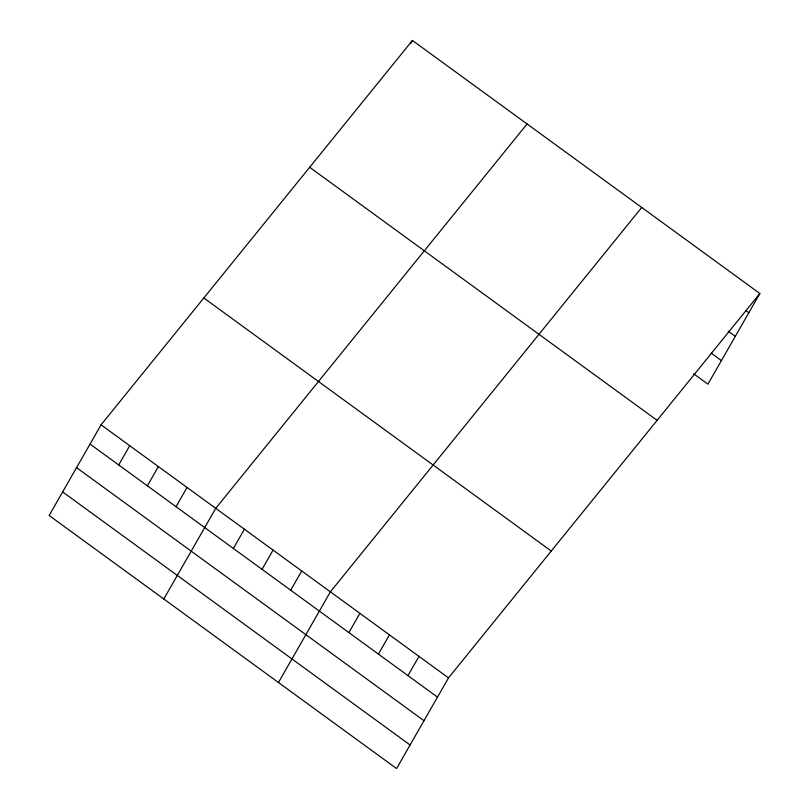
<?xml version="1.0" encoding="UTF-8"?>
<svg xmlns="http://www.w3.org/2000/svg" width="809" height="809" viewBox="0 0 809 809"><rect width="100%" height="100%" fill="white"/><g stroke="black" fill="none" stroke-linecap="round" stroke-linejoin="round"><path stroke-width="1.21" d="M101.074 424.826L49.147 515.495L396.582 768.55L448.51 677.881L759.853 293.505L412.418 40.45L101.074 424.826L448.51 677.881M118.711 464.953L129.733 445.698M147.38 485.825L158.402 466.581M410.578 43.656L412.418 40.45M176.038 506.707L187.061 487.453M163.802 599.004L215.73 508.335L527.074 123.959M233.366 548.462L244.389 529.207M262.035 569.334L273.058 550.09M290.694 590.216L301.717 570.962M278.458 682.513L330.385 591.844L641.729 207.468M348.891 632.598L359.914 613.353M378.42 654.107L389.442 634.863M407.958 675.616L418.981 656.372M759.853 293.505L707.926 384.174L693.667 373.788M745.777 310.525L748.831 312.749M728.201 331.134L735.33 336.322M711.242 353.189L721.426 360.602M309.675 167.291L657.11 420.356M203.817 297.985L551.253 551.04M90.052 444.07L437.487 697.125M76.552 467.642L423.987 720.698M62.647 491.923L410.082 744.978"/></g></svg>
